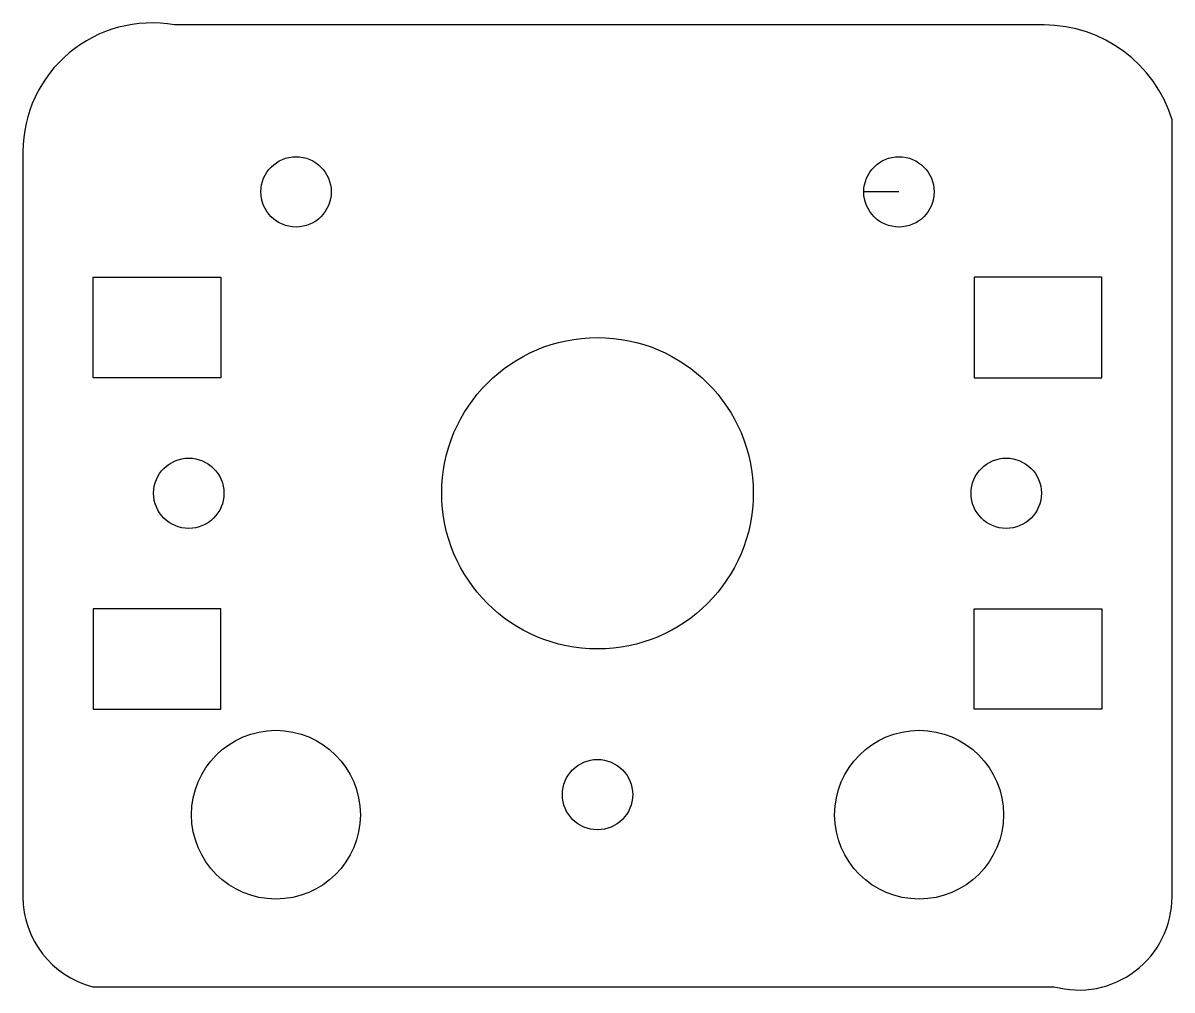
# Model space of a CAD drawing. Header units: millimetres. Extents: x 216 to 273.2, y -154.7 to -106.6.
import ezdxf

# ---------------------------------------------------------------- set-up
doc = ezdxf.new("R2010")
doc.units = ezdxf.units.MM
doc.layers.get('0').update_dxf_attribs({"linetype": 'CONTINUOUS'})

msp = doc.modelspace()

# ---------------------------------------------------------------- linework, layer by layer
msp.add_line((259.587, -115), (257.837, -115))
msp.add_lwpolyline([(266.804, -106.693), (223.536, -106.693, 0.467054), (216, -113), (216, -150.085, 0.34257), (219.473, -154.559), (267.296, -154.559, 0.495534), (273.173, -150.085), (273.173, -111.409, 0.329915)], format="xyb", close=True)
for points in [[(219.487, -119.25), (225.837, -119.25), (225.837, -124.25), (219.487, -124.25)], [(269.686, -124.25), (269.686, -119.25), (263.336, -119.25), (263.336, -124.25)], [(225.837, -140.75), (225.837, -135.75), (219.487, -135.75), (219.487, -140.75)], [(269.686, -135.75), (269.686, -140.75), (263.336, -140.75), (263.336, -135.75)]]:
    msp.add_lwpolyline(points, close=True)
for centre, radius in [((229.587, -115), 1.75), ((259.587, -115), 1.75), ((244.587, -130), 7.75), ((224.25, -130), 1.75), ((264.923, -130), 1.75), ((228.587, -146), 4.2), ((260.587, -146), 4.2), ((244.587, -145), 1.75)]:
    msp.add_circle(centre, radius)

doc.saveas('drawing.dxf')
